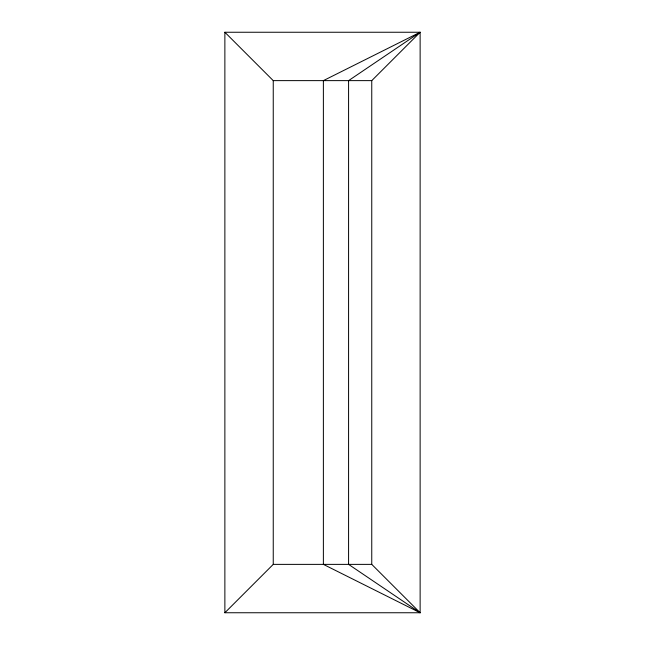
<?xml version="1.0" encoding="UTF-8"?>
<svg xmlns="http://www.w3.org/2000/svg" width="645" height="645" viewBox="0 0 645 645"><rect width="100%" height="100%" fill="white"/><g stroke="black" fill="none" stroke-linecap="round" stroke-linejoin="round"><path stroke-width="0.97" d="M371.754 80.625L420.129 32.25L224.871 32.25L224.871 612.75L420.129 612.75L420.129 32.25L323.379 80.625L323.379 564.375L420.129 612.75L371.754 564.375L371.754 80.625L273.246 80.625L224.871 32.25M224.871 612.75L273.246 564.375L273.246 80.625M420.129 32.25L348.582 80.625L348.582 564.375L420.129 612.75M273.246 564.375L371.754 564.375"/></g></svg>
